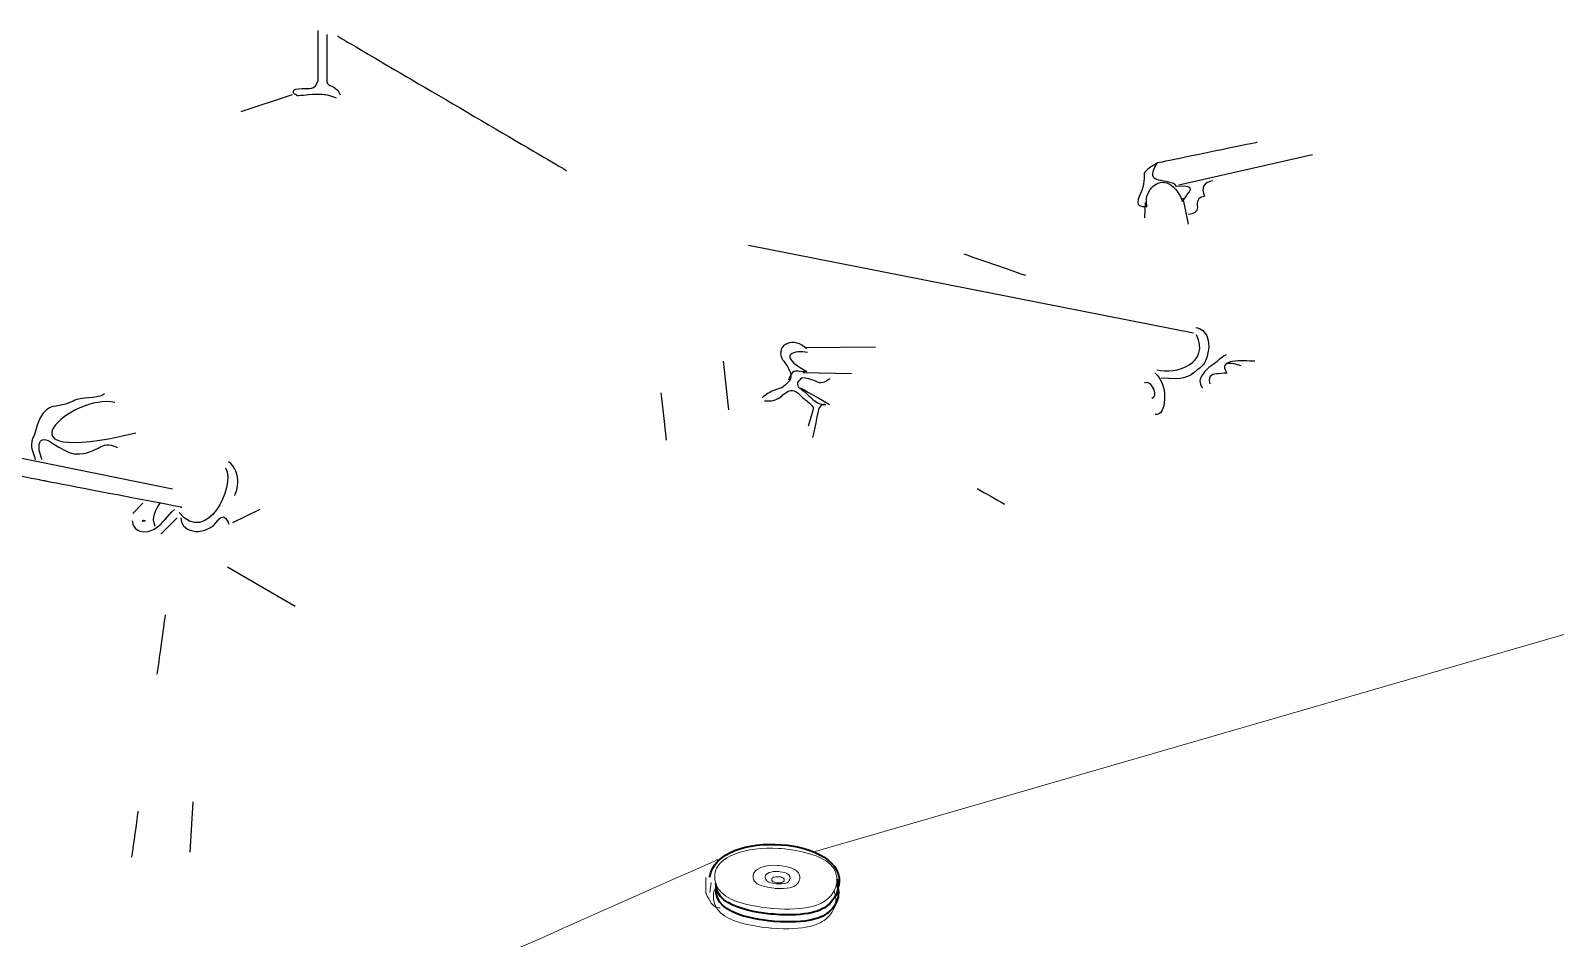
# Model space of a CAD drawing. Extents: x 4.3 to 15.2, y 2.4 to 10.6.
# Drawn here: x 8.571 to 10.613, y 6.935 to 8.151 of the extents above; entities that cross this region are included whole.
import ezdxf

# ---------------------------------------------------------------- set-up
doc = ezdxf.new("R2010")
doc.units = 0
doc.header["$LTSCALE"] = 0.3
doc.header["$MEASUREMENT"] = 0
doc.layers.add('1', color=1, linetype='CONTINUOUS')

msp = doc.modelspace()

# ---------------------------------------------------------------- linework, layer by layer
at = {"layer": '1', "color": 30}
msp.add_ellipse((8.7225, 7.4942), major_axis=(0.00199, 0), ratio=0.341463, dxfattribs=at)
for points in [[(8.9561, 8.0839), (8.9561, 8.0839), (8.9561, 8.0839), (8.9561, 8.1508), (8.9561, 8.1508)], [(8.968, 8.1453), (8.968, 8.125), (8.968, 8.1048), (8.968, 8.0845)], [(8.9821, 8.1434), (8.9821, 8.1434), (8.9821, 8.1434), (9.289, 7.9632), (9.289, 7.9632)], [(8.9288, 8.0633), (8.9288, 8.0633), (8.9233, 8.066), (8.9226, 8.0678), (8.9237, 8.0708)], [(8.9237, 8.0708), (8.9237, 8.0708), (8.9311, 8.0758), (8.9533, 8.0706), (8.9561, 8.0839)], [(8.968, 8.0845), (8.968, 8.0845), (8.9665, 8.076), (8.9807, 8.0759), (8.9859, 8.0646)], [(8.853, 8.0425), (8.853, 8.0425), (8.9217, 8.0653), (8.9217, 8.0653)], [(8.944, 8.0646), (8.944, 8.0646), (8.944, 8.0646), (8.9288, 8.0633), (8.9288, 8.0633)], [(8.9808, 8.0601), (8.9808, 8.0601), (8.9693, 8.0653), (8.9562, 8.0656), (8.944, 8.0646)], [(10.2135, 8.0009), (10.2135, 8.0009), (10.2135, 8.0009), (10.0801, 7.9734), (10.0801, 7.9734)], [(10.1058, 7.9418), (10.0976, 7.9553), (10.0588, 7.9411), (10.0801, 7.9734)], [(10.0801, 7.9734), (10.0801, 7.9734), (10.0772, 7.9717), (10.0663, 7.9652), (10.0624, 7.9596)], [(10.2876, 7.9844), (10.2876, 7.9844), (10.1088, 7.9438), (10.1088, 7.9438)], [(10.0624, 7.9596), (10.0624, 7.9596), (10.0644, 7.9369), (10.0462, 7.9137), (10.0663, 7.9151)], [(10.0663, 7.9151), (10.0663, 7.9151), (10.0588, 7.9395), (10.0986, 7.9579), (10.1137, 7.922)], [(10.1542, 7.9497), (10.143, 7.948), (10.1377, 7.9405), (10.1433, 7.929)], [(10.1137, 7.922), (10.1137, 7.922), (10.1203, 7.9312), (10.1296, 7.9438), (10.1058, 7.9418)], [(10.1143, 7.9262), (10.1143, 7.9262), (10.1212, 7.8914), (10.1212, 7.8914)], [(10.1433, 7.929), (10.1433, 7.929), (10.1264, 7.9262), (10.1382, 7.9063), (10.1216, 7.9043)], [(10.0636, 7.9203), (10.0636, 7.9203), (10.0626, 7.8998), (10.0626, 7.8998)], [(9.5326, 7.8633), (9.5326, 7.8633), (10.1284, 7.746), (10.1284, 7.746)], [(9.8207, 7.8517), (9.8499, 7.8416), (9.8776, 7.832), (9.9035, 7.823)], [(9.61, 7.7244), (9.5954, 7.7414), (9.5676, 7.7309), (9.5776, 7.7108)], [(10.0792, 7.6966), (10.105, 7.6893), (10.1512, 7.7055), (10.1325, 7.7433)], [(10.1315, 7.7532), (10.145, 7.7516), (10.1565, 7.7331), (10.1424, 7.7038)], [(9.6114, 7.7194), (9.5962, 7.7234), (9.5675, 7.7174), (9.6105, 7.6943)], [(9.6084, 7.7262), (9.6084, 7.7262), (9.7025, 7.727), (9.7025, 7.727)], [(9.4988, 7.7082), (9.4988, 7.7082), (9.5058, 7.6427), (9.5058, 7.6427)], [(9.5776, 7.7108), (9.5776, 7.7108), (9.5909, 7.6943), (9.5907, 7.6816), (9.5772, 7.6724)], [(10.1424, 7.7038), (10.1424, 7.7038), (10.1272, 7.69), (10.115, 7.6831), (10.0851, 7.6851)], [(10.1493, 7.6999), (10.1493, 7.6999), (10.1387, 7.6903), (10.1351, 7.6791), (10.1404, 7.6722)], [(10.172, 7.7167), (10.172, 7.7167), (10.1641, 7.7117), (10.1572, 7.7048), (10.1493, 7.6999)], [(10.2105, 7.7078), (10.194, 7.7084), (10.1598, 7.7121), (10.173, 7.692)], [(10.1923, 7.7016), (10.1854, 7.704), (10.1782, 7.706), (10.1726, 7.7042)], [(9.6105, 7.6943), (9.6105, 7.6943), (9.6015, 7.6925), (9.5903, 7.6975), (9.5863, 7.6825)], [(9.6036, 7.6857), (9.6036, 7.6857), (9.6012, 7.6825), (9.5966, 7.679), (9.5991, 7.6733)], [(9.6415, 7.6848), (9.6415, 7.6848), (9.6287, 7.6729), (9.6191, 7.6849), (9.6036, 7.6857)], [(9.6058, 7.6928), (9.6058, 7.6928), (9.6705, 7.6916), (9.6705, 7.6916)], [(10.0629, 7.6792), (10.0629, 7.6792), (10.0666, 7.6808), (10.0717, 7.6774), (10.0744, 7.6715)], [(10.0772, 7.692), (10.0966, 7.6749), (10.0913, 7.6331), (10.0772, 7.6367)], [(10.173, 7.692), (10.173, 7.692), (10.1631, 7.6913), (10.1472, 7.6903), (10.1502, 7.6778)], [(8.6838, 7.6525), (8.6297, 7.6665), (8.5111, 7.5643), (8.7123, 7.6119)], [(8.6703, 7.6644), (8.6636, 7.6579), (8.6481, 7.6606), (8.6315, 7.6561)], [(9.4153, 7.6657), (9.4175, 7.6461), (9.4198, 7.6248), (9.4223, 7.6022)], [(9.5772, 7.6724), (9.5772, 7.6724), (9.5672, 7.6697), (9.5562, 7.664), (9.5507, 7.6587)], [(9.5539, 7.6551), (9.5632, 7.6539), (9.5683, 7.6554), (9.5758, 7.6601)], [(9.5758, 7.6601), (9.5758, 7.6601), (9.584, 7.6698), (9.5963, 7.6697), (9.605, 7.6592)], [(9.5991, 7.6733), (9.5991, 7.6733), (9.6091, 7.6673), (9.6255, 7.6489), (9.636, 7.6496)], [(9.6021, 7.6724), (9.6021, 7.6724), (9.6161, 7.6644), (9.6409, 7.6502)], [(9.605, 7.6592), (9.605, 7.6592), (9.6233, 7.6452), (9.6189, 7.644), (9.6123, 7.6209)], [(10.0744, 7.6715), (10.0744, 7.6715), (10.077, 7.6656), (10.0762, 7.6595), (10.0726, 7.6578)], [(8.6315, 7.6561), (8.6315, 7.6561), (8.6106, 7.6446), (8.5859, 7.6486), (8.5765, 7.6098)], [(9.636, 7.6496), (9.636, 7.6496), (9.6246, 7.6533), (9.6237, 7.6254), (9.6182, 7.6058)], [(8.5765, 7.6098), (8.5765, 7.6098), (8.5679, 7.5962), (8.5769, 7.5811), (8.5771, 7.5761)], [(8.5869, 7.5761), (8.5789, 7.5936), (8.5807, 7.6129), (8.6014, 7.5974)], [(8.6014, 7.5974), (8.6014, 7.5974), (8.6188, 7.587), (8.631, 7.5819), (8.647, 7.5854)], [(8.647, 7.5854), (8.647, 7.5854), (8.6658, 7.5923), (8.6743, 7.5991), (8.6875, 7.5922)], [(8.5258, 7.5849), (8.5258, 7.5849), (8.7614, 7.537), (8.7614, 7.537)], [(8.591, 7.5474), (8.591, 7.5474), (8.591, 7.5474), (8.5148, 7.5621), (8.5148, 7.5621)], [(8.8323, 7.5654), (8.8462, 7.5395), (8.8065, 7.4604), (8.7702, 7.5052)], [(8.8444, 7.5283), (8.8444, 7.5283), (8.8526, 7.542), (8.8452, 7.5677), (8.8364, 7.5734)], [(8.7738, 7.5122), (8.7738, 7.5122), (8.7738, 7.5122), (8.591, 7.5474), (8.591, 7.5474)], [(9.8387, 7.5375), (9.8507, 7.5306), (9.8629, 7.5236), (9.8755, 7.5165)], [(8.7215, 7.5178), (8.7215, 7.5178), (8.708, 7.5042), (8.708, 7.5042)], [(8.738, 7.4865), (8.7331, 7.5004), (8.7376, 7.5067), (8.7451, 7.5189)], [(8.7286, 7.48), (8.7286, 7.48), (8.7417, 7.4829), (8.7531, 7.4989), (8.7639, 7.5095)], [(8.7457, 7.4764), (8.7457, 7.4764), (8.7457, 7.4764), (8.7674, 7.4983), (8.7674, 7.4983)], [(8.7722, 7.4982), (8.7737, 7.4758), (8.8074, 7.4733), (8.8223, 7.4952)], [(8.8223, 7.4952), (8.8223, 7.4952), (8.8272, 7.5021), (8.8336, 7.4979), (8.8368, 7.4899)], [(8.878, 7.5094), (8.878, 7.5094), (8.8416, 7.4917), (8.8416, 7.4917)], [(8.7074, 7.4941), (8.7072, 7.4896), (8.7105, 7.4774), (8.7286, 7.48)], [(8.8349, 7.4328), (8.8349, 7.4328), (8.9253, 7.38), (8.9253, 7.38)], [(8.7514, 7.3682), (8.7483, 7.3461), (8.7447, 7.3199), (8.7404, 7.2887)], [(8.7885, 7.1177), (8.7885, 7.1177), (8.7845, 7.0506), (8.7845, 7.0506)], [(8.715, 7.1053), (8.7123, 7.0859), (8.7095, 7.0654), (8.7065, 7.044)]]:
    msp.add_open_spline(points, degree=3, dxfattribs=at)
at = {"layer": '1', "color": 6, "lineweight": 18}
for points in [[(9.6217, 7.0515), (9.6217, 7.0515), (12.4559, 7.8727), (12.4559, 7.8727)], [(10.5598, 6.4542), (10.5598, 6.4542), (12.7727, 7.6978), (12.7727, 7.6978)], [(7.446, 6.1312), (8.0462, 6.3981), (9.4912, 7.0405), (9.4912, 7.0405)], [(9.4858, 6.9949), (9.4862, 6.9986), (9.4875, 7.0021), (9.4898, 7.0053)], [(9.5636, 6.9487), (9.5636, 6.9487), (9.5184, 6.9519), (9.4836, 6.9726), (9.4858, 6.9949)], [(9.6471, 6.9985), (9.649, 6.9941), (9.6499, 6.989), (9.6493, 6.983)], [(9.6493, 6.983), (9.6493, 6.983), (9.6471, 6.9608), (9.6087, 6.9454), (9.5636, 6.9487)]]:
    msp.add_open_spline(points, degree=3, dxfattribs=at)
at = {"layer": '1', "color": 41, "lineweight": 35}
for points in [[(9.4806, 7.0171), (9.4906, 7.0838), (9.6686, 7.0704), (9.653, 7.0046)], [(9.4894, 7.0041), (9.4894, 7.0046), (9.4895, 7.0051), (9.4896, 7.0057)], [(9.6506, 7.0079), (9.6526, 7.0034), (9.6534, 6.9982), (9.6528, 6.9922)], [(9.651, 7.0144), (9.6522, 7.0107), (9.6527, 7.0064), (9.6522, 7.0016)], [(9.5671, 6.9578), (9.5671, 6.9578), (9.522, 6.9611), (9.4872, 6.9818), (9.4894, 7.0041)], [(9.6522, 7.0016), (9.6522, 7.0016), (9.65, 6.9794), (9.6116, 6.964), (9.5665, 6.9673)], [(9.6528, 6.9922), (9.6528, 6.9922), (9.6506, 6.9699), (9.6122, 6.9545), (9.5671, 6.9578)]]:
    msp.add_open_spline(points, degree=3, dxfattribs=at)
at = {"layer": '1', "color": 6, "lineweight": 18}
msp.add_open_spline([(9.4874, 7.0213), (9.4896, 7.0435), (9.528, 7.0589), (9.5731, 7.0556), (9.5731, 7.0556), (9.6183, 7.0524), (9.6531, 7.0317), (9.6509, 7.0094), (9.6509, 7.0094), (9.6487, 6.9871), (9.6103, 6.9718), (9.5652, 6.975), (9.5652, 6.975), (9.52, 6.9783), (9.4852, 6.999), (9.4874, 7.0213)], degree=3, knots=[0, 0, 0, 0, 0.2, 0.2, 0.2, 0.3, 0.4, 0.4, 0.4, 0.5, 0.6, 0.6, 0.6, 0.8, 1, 1, 1, 1], dxfattribs=at)
at = {"layer": '1', "color": 41, "lineweight": 18}
for points, knots in [([(9.5387, 7.0197), (9.5395, 7.0282), (9.5542, 7.0341), (9.5715, 7.0328), (9.5715, 7.0328), (9.5888, 7.0316), (9.6021, 7.0236), (9.6013, 7.0151), (9.6013, 7.0151), (9.6004, 7.0066), (9.5857, 7.0007), (9.5684, 7.002), (9.5684, 7.002), (9.5511, 7.0032), (9.5378, 7.0111), (9.5387, 7.0197)], [0, 0, 0, 0, 0.2, 0.2, 0.2, 0.3, 0.4, 0.4, 0.4, 0.5, 0.6, 0.6, 0.6, 0.8, 1, 1, 1, 1]), ([(9.5548, 7.0176), (9.5552, 7.0222), (9.5631, 7.0253), (9.5723, 7.0246), (9.5723, 7.0246), (9.5816, 7.024), (9.5887, 7.0197), (9.5883, 7.0152), (9.5883, 7.0152), (9.5878, 7.0106), (9.58, 7.0074), (9.5707, 7.0081), (9.5707, 7.0081), (9.5614, 7.0088), (9.5543, 7.013), (9.5548, 7.0176)], [0, 0, 0, 0, 0.2, 0.2, 0.2, 0.3, 0.4, 0.4, 0.4, 0.5, 0.6, 0.6, 0.6, 0.8, 1, 1, 1, 1]), ([(9.4756, 7.0167), (9.4756, 7.0167), (9.4756, 6.9955), (9.4756, 6.9955), (9.4756, 6.9955), (9.4812, 6.9829), (9.4882, 6.9756), (9.4945, 6.9759)], [0, 0, 0, 0, 0.333333, 0.333333, 0.333333, 0.666667, 1, 1, 1, 1]), ([(9.5636, 7.0142), (9.5638, 7.0165), (9.5677, 7.018), (9.5724, 7.0177), (9.5724, 7.0177), (9.577, 7.0174), (9.5806, 7.0152), (9.5803, 7.013), (9.5803, 7.013), (9.5801, 7.0107), (9.5762, 7.0091), (9.5715, 7.0094), (9.5715, 7.0094), (9.5669, 7.0098), (9.5633, 7.0119), (9.5636, 7.0142)], [0, 0, 0, 0, 0.2, 0.2, 0.2, 0.3, 0.4, 0.4, 0.4, 0.5, 0.6, 0.6, 0.6, 0.8, 1, 1, 1, 1])]:
    msp.add_open_spline(points, degree=3, knots=knots, dxfattribs=at)
msp.add_open_spline([(9.4824, 7.0099), (9.4824, 7.0099), (9.4809, 6.9963), (9.4809, 6.9963)], degree=3, dxfattribs=at)
at = {"layer": '1', "color": 41, "lineweight": 35}
msp.add_open_spline([(9.5665, 6.9673), (9.5665, 6.9673), (9.5231, 6.9704), (9.4893, 6.9896), (9.4886, 7.0085)], degree=3, knots=[0.6, 0.6, 0.6, 0.6, 0.8, 0.9842213, 0.9842213, 0.9842213, 0.9842213], dxfattribs=at)

doc.saveas('drawing.dxf')
